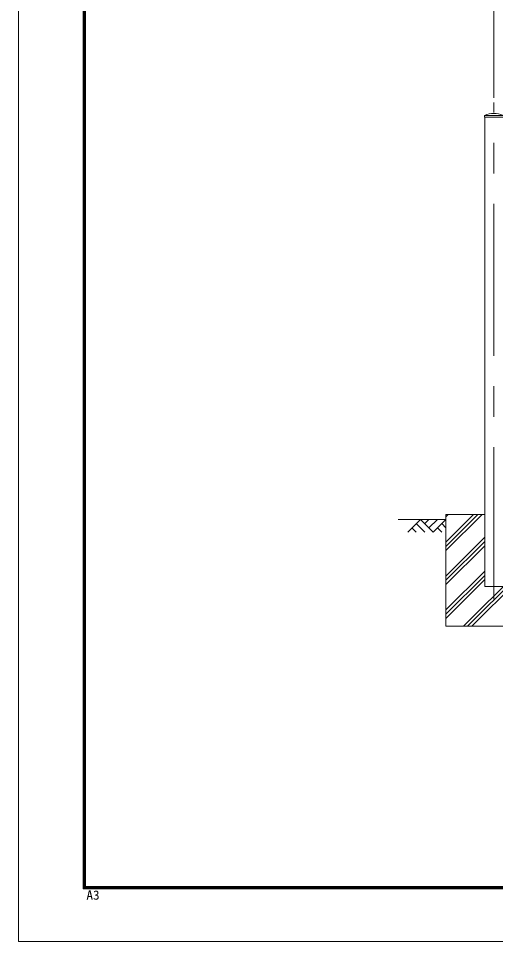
# Model space of a CAD drawing. Units: millimetres, scale not verified. Extents: x -6300 to 6300, y -4455 to 4455.
# Drawn here: x -6300 to -3311, y -4455 to 1327 of the extents above; entities that cross this region are included whole.
import ezdxf
from ezdxf.enums import TextEntityAlignment as Align

# ---------------------------------------------------------------- set-up
doc = ezdxf.new("R2010")
doc.units = ezdxf.units.MM
doc.header["$LTSCALE"] = 30
doc.linetypes.add('USER1', pattern=[50.8, 31.75, -6.35, 6.35, -6.35])
for name, color, linetype, lineweight in [('0-0_D-DCR-HCH', 7, 'Continuous', 9), ('0-1_D-STR4', 7, 'Continuous', 9), ('0-2_D-STR1', 1, 'Continuous', 18), ('0-4_D-BMK', 2, 'USER1', 13), ('0-5_D-BGD', 7, 'Continuous', 9), ('0-6_D-STR-DIM', 7, 'Continuous', 9), ('0-B_D-TTL', 7, 'Continuous', 9)]:
    doc.layers.add(name, color=color, linetype=linetype, lineweight=lineweight)
doc.styles.add('ＭＳ ゴシック', font='')
doc.styles.get('ＭＳ ゴシック').set_extended_font_data('MS Gothic')

msp = doc.modelspace()

# ---------------------------------------------------------------- linework, layer by layer
at = {"layer": '0-0_D-DCR-HCH'}
for p, q in [((-3621.38, -1794.29), (-3607.61, -1780.52)), ((-3621.38, -2006.42), (-3395.48, -1780.52)), ((-3621.38, -1979.9), (-3422, -1780.52)), ((-3621.38, -1953.39), (-3448.51, -1780.52)), ((-3781.02, -1810.52), (-3860.83, -1890.34)), ((-3807.62, -1837.13), (-3754.17, -1890.34)), ((-3781.02, -1810.52), (-3701.2, -1890.34)), ((-3754.41, -1837.13), (-3727.8, -1810.52)), ((-3727.8, -1863.73), (-3674.59, -1810.52)), ((-3701.2, -1890.34), (-3621.38, -1810.52)), ((-3647.99, -1837.13), (-3621.38, -1863.61)), ((-3834.23, -1863.73), (-3807.5, -1890.34)), ((-3674.59, -1863.73), (-3647.86, -1890.34)), ((-3621.38, -2165.52), (-3378.53, -1922.67)), ((-3621.38, -2192.03), (-3378.53, -1949.18)), ((-3621.38, -2218.55), (-3378.53, -1975.7)), ((-3512.12, -2480.52), (-3021.38, -1989.78)), ((-3485.6, -2480.52), (-3021.38, -2016.3)), ((-3459.09, -2480.52), (-3021.38, -2042.81)), ((-3621.38, -2377.65), (-3378.53, -2134.8)), ((-3621.38, -2404.17), (-3378.53, -2161.32)), ((-3621.38, -2430.68), (-3378.53, -2187.83))]:
    msp.add_line(p, q, dxfattribs=at)
at = {"layer": '0-1_D-STR4'}
for p, q in [((-3621.38, -2480.52), (-3621.38, -1780.52)), ((-3378.53, -1780.52), (-3621.38, -1780.52)), ((-3621.38, -2480.52), (-3021.38, -2480.52))]:
    msp.add_line(p, q, dxfattribs=at)
at = {"layer": '0-2_D-STR1'}
for p, q in [((-3262.63, 719.48), (-3380.13, 719.48)), ((-3380.13, 719.48), (-3380.13, 709.48)), ((-3262.63, 709.48), (-3380.13, 709.48)), ((-3378.53, -2230.52), (-3378.53, 709.48)), ((-3378.53, -2230.52), (-3264.23, -2230.52))]:
    msp.add_line(p, q, dxfattribs=at)
msp.add_arc((-3321.38, 593.23), 139.25, 65.04567, 114.95433, dxfattribs=at)
at = {"layer": '0-4_D-BMK'}
msp.add_line((-3321.38, -2310.52), (-3321.38, 799.48), dxfattribs=at)
at = {"layer": '0-5_D-BGD'}
msp.add_line((-3921.38, -1810.52), (-3621.38, -1810.52), dxfattribs=at)
at = {"layer": '0-6_D-STR-DIM'}
msp.add_line((-3321.38, 829.48), (-3321.38, 1506.48), dxfattribs=at)
at = {"layer": '0-B_D-TTL', "color": 2, "lineweight": 18}
msp.add_lwpolyline([(-6300, 4455), (6300, 4455), (6300, -4455), (-6300, -4455)], close=True, dxfattribs=at)
at = {"layer": '0-B_D-TTL'}
for points in [[(-5895, 4125), (5895, 4125), (5895, -4125), (-5895, -4125)], [(-5891.25, 4121.25), (5891.25, 4121.25), (5891.25, -4121.25), (-5891.25, -4121.25)], [(-5887.5, 4117.5), (5887.5, 4117.5), (5887.5, -4117.5), (-5887.5, -4117.5)], [(-5883.75, 4113.75), (5883.75, 4113.75), (5883.75, -4113.75), (-5883.75, -4113.75)], [(-5880, 4110), (5880, 4110), (5880, -4110), (-5880, -4110)]]:
    msp.add_lwpolyline(points, close=True, dxfattribs=at)

# ---------------------------------------------------------------- texts
at = {"layer": '0-B_D-TTL', "style": 'ＭＳ ゴシック', "width": 1.05}
msp.add_text('A3', height=57.73, dxfattribs=at).set_placement((-5874.13, -4210.22), align=Align.BOTTOM_LEFT)

doc.saveas('drawing.dxf')
